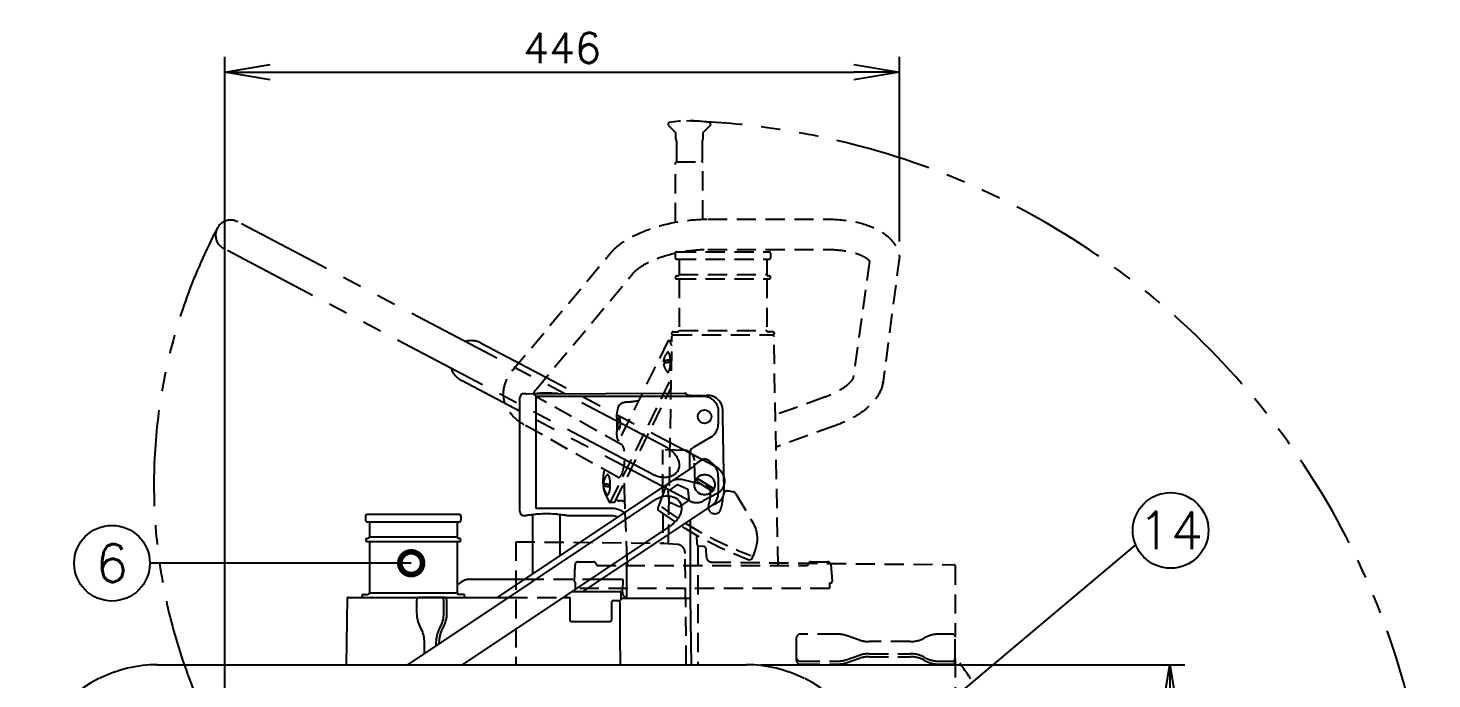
# Model space of a CAD drawing. Extents: x 230 to 4050, y 0 to 2754.
# Drawn here: x 2220 to 3148, y 1310 to 1740 of the extents above; entities that cross this region are included whole.
import ezdxf
from ezdxf.enums import TextEntityAlignment as Align

# ---------------------------------------------------------------- set-up
doc = ezdxf.new("R2010")
doc.units = 0
doc.header["$LTSCALE"] = 2
doc.linetypes.add('HIDDEN', pattern=[9.525, 6.35, -3.175])
doc.linetypes.add('PHANTOM', pattern=[63.5, 31.75, -6.35, 6.35, -6.35, 6.35, -6.35])
doc.layers.get('0').update_dxf_attribs({"linetype": 'CONTINUOUS'})
doc.layers.get('DEFPOINTS').update_dxf_attribs({"linetype": 'CONTINUOUS'})
doc.layers.add('DANMEN', color=7, linetype='CONTINUOUS')
doc.layers.add('SUNPOU', color=7, linetype='CONTINUOUS')
doc.styles.get("Standard").update_dxf_attribs({"font": 'romans.shx', "bigfont": 'extfont.shx'})
doc.dimstyles.get("Standard").update_dxf_attribs({"dimscale": 10, "dimtxt": 2, "dimasz": 3, "dimexe": 1, "dimexo": 1, "dimgap": 0.6, "dimtad": 3, "dimdec": 0, "dimzin": 0, "dimdsep": 46, "dimtxsty": 'STANDARD', "dimblk1": 'OPEN', "dimblk2": 'OPEN', "dimsah": 1, "dimcen": 1.5, "dimadec": 0, "dimazin": 0, "dimtfac": 1, "dimtdec": 0, "dimtmove": 0, "dimatfit": 0, "dimldrblk": 'DOTSMALL', "dimfxl": 1, "dimtvp": 1, "dimtolj": 1, "dimtzin": 0, "dimarcsym": 0})

# ---------------------------------------------------------------- blocks, each defined once
blk = doc.blocks.new('_DotSmall')
at = {"color": 0, "linetype": 'ByBlock', "const_width": 0.5}
blk.add_lwpolyline([(-0.0625, 0, 1), (0.0625, 0, 1)], format="xyb", close=True, dxfattribs=at)
blk = doc.blocks.new('_OPEN')
at = {"color": 0, "linetype": 'ByBlock'}
for p, q in [((-1, 0.167), (0, 0)), ((0, 0), (-1, -0.167)), ((0, 0), (-1, 0))]:
    blk.add_line(p, q, dxfattribs=at)
blk = doc.blocks.new('*D9')
at = {"layer": 'DEFPOINTS', "color": 0}
for p in [(2796.16, 1710.87), (2796.16, 1588.93), (2350.35, 1014.16)]:
    blk.add_point(p, dxfattribs=at)
at = {"layer": 'SUNPOU', "color": 0, "linetype": 'ByBlock', "lineweight": -2}
for p, q in [((2350.35, 1024.16), (2350.35, 1720.87)), ((2796.16, 1598.93), (2796.16, 1720.87)), ((2380.35, 1710.87), (2766.16, 1710.87))]:
    blk.add_line(p, q, dxfattribs=at)
at = {"layer": 'SUNPOU', "color": 0, "lineweight": -2, "xscale": 30, "yscale": 30, "zscale": 30, "rotation": 180}
blk.add_blockref('_OPEN', (2350.35, 1710.87), dxfattribs=at)
at = {"layer": 'SUNPOU', "color": 0, "lineweight": -2, "xscale": 30, "yscale": 30, "zscale": 30}
blk.add_blockref('_OPEN', (2796.16, 1710.87), dxfattribs=at)
at = {"layer": 'SUNPOU', "color": 0, "insert": (2573.29, 1726.87), "char_height": 20, "attachment_point": 5}
blk.add_mtext('\\A1;446', dxfattribs=at)
blk = doc.blocks.new('A$C28ef329a')
at = {"color": 2}
blk.add_line((-3577.43, 1194.91), (-3188.43, 1194.91), dxfattribs=at)
for centre, start, end in [((-3577.43, 1109.91), 90, 116.82185), ((-3188.43, 1109.91), 63.17815, 90), ((-3577.93, 1109.91), 116.82185, 180), ((-3187.93, 1109.91), 0, 63.17815)]:
    blk.add_arc(centre, 85, start, end, dxfattribs=at)
blk = doc.blocks.new('*D31')
at = {"layer": 'DEFPOINTS', "color": 0}
for p in [(2694.93, 1319.16), (2885.37, 399.16), (2974.81, 399.16)]:
    blk.add_point(p, dxfattribs=at)
at = {"layer": 'SUNPOU', "color": 0, "lineweight": -2}
for p, q in [((2704.93, 1319.16), (2984.81, 1319.16)), ((2974.81, 1289.16), (2974.81, 429.16)), ((2895.37, 399.16), (2984.81, 399.16))]:
    blk.add_line(p, q, dxfattribs=at)
at = {"layer": 'SUNPOU', "color": 0, "lineweight": -2, "xscale": 30, "yscale": 30, "zscale": 30}
for p, rotation in [((2974.81, 1319.16), 90), ((2974.81, 399.16), 270)]:
    blk.add_blockref('_OPEN', p, dxfattribs=dict(at, rotation=rotation))
at = {"layer": 'SUNPOU', "color": 0, "insert": (2958.81, 859.16), "char_height": 20, "attachment_point": 5, "rotation": 90}
blk.add_mtext('\\A1;920', dxfattribs=at)

msp = doc.modelspace()

# ---------------------------------------------------------------- linework, layer by layer
at = {"color": 2}
for p, q in [((2545.45, 1495.7), (2545.45, 1495.61)), ((2545.45, 1420.62), (2545.45, 1495.61)), ((2549.61, 1498.29), (2549.77, 1498.26)), ((2549.77, 1498.26), (2654.45, 1498.7)), ((2556.17, 1422.52), (2556.17, 1496.73)), ((2556.17, 1496.73), (2666.54, 1496.73)), ((2655.45, 1497.58), (2655.45, 1497.7)), ((2658.48, 1497.24), (2658.8, 1497.24)), ((2658.8, 1497.24), (2666.6, 1497.19)), ((2666.9, 1497.16), (2667.18, 1497.16)), ((2667.18, 1497.16), (2668.91, 1497.23)), ((2676.5, 1486.65), (2676.5, 1478.19)), ((2679.45, 1483.39), (2679.45, 1487.16)), ((2680.35, 1433.65), (2679.45, 1483.39)), ((2671.51, 1469.53), (2660.23, 1463.02)), ((2530.62, 1363.66), (2659.68, 1449.84)), ((2662.07, 1440.59), (2671.89, 1434.34)), ((2672.83, 1435.81), (2663.01, 1442.07)), ((2676.45, 1443.2), (2676.45, 1432.19)), ((2634.03, 1427.91), (2471.19, 1319.16)), ((2672.45, 1424.71), (2587.03, 1367.66)), ((2672.45, 1424.71), (2675.73, 1426.17)), ((2443.45, 1417.66), (2443.45, 1414.66)), ((2444.45, 1418.66), (2505.45, 1418.66)), ((2444.45, 1413.66), (2505.45, 1413.66)), ((2445.95, 1413.66), (2445.95, 1403.66)), ((2503.95, 1413.66), (2503.95, 1403.66)), ((2506.45, 1417.66), (2506.45, 1414.66)), ((2645.13, 1411.27), (2507.2, 1319.16)), ((2548.48, 1417.65), (2548.45, 1417.62)), ((2548.7, 1417.62), (2548.45, 1417.62)), ((2553.95, 1379.24), (2553.95, 1418.36)), ((2571.95, 1391.26), (2571.95, 1418.36)), ((2605.6, 1417.62), (2577.2, 1417.62)), ((2657.95, 1415.02), (2657.95, 1363.25)), ((2444.45, 1402.66), (2444.95, 1402.66)), ((2445.95, 1403.66), (2503.95, 1403.66)), ((2505.45, 1402.66), (2504.95, 1402.66)), ((2444.45, 1400.66), (2505.45, 1400.66)), ((2445.95, 1400.66), (2445.95, 1366.66)), ((2503.95, 1400.66), (2503.95, 1366.66)), ((2615.95, 1386.97), (2615.95, 1363.25)), ((2506.83, 1373.98), (2506.82, 1373.98)), ((2512.43, 1375.66), (2548.59, 1375.66)), ((2599.01, 1375.66), (2612.69, 1375.66)), ((2431.89, 1363.66), (2487.25, 1363.66)), ((2441.95, 1365.66), (2444.95, 1365.66)), ((2441.95, 1363.66), (2508.95, 1363.66)), ((2445.95, 1366.66), (2503.95, 1366.66)), ((2488.85, 1363.66), (2537.82, 1363.66)), ((2507.95, 1365.66), (2504.95, 1365.66)), ((2573.84, 1363.66), (2578.53, 1363.66)), ((2575.9, 1365.02), (2575.9, 1363.66)), ((2578.53, 1348.66), (2578.53, 1363.66)), ((2579.83, 1367.66), (2611.52, 1367.66)), ((2612.41, 1362.66), (2612.41, 1366.66)), ((2430.89, 1319.16), (2431.39, 1363.17)), ((2605.88, 1360.07), (2605.88, 1348.66)), ((2607.35, 1361.57), (2611.52, 1361.66)), ((2612.41, 1363.17), (2657.91, 1363.17)), ((2657.91, 1363.17), (2658.67, 1319.16)), ((2579.34, 1347.66), (2604.88, 1347.66))]:
    msp.add_line(p, q, dxfattribs=at)
for points in [[(2655.45, 1497.58), (2655.95, 1497.47), (2656.35, 1497.41), (2656.8, 1497.35), (2657.31, 1497.3), (2657.88, 1497.27), (2658.48, 1497.24)], [(2575.9, 1365.04), (2575.9, 1365.02)]]:
    msp.add_lwpolyline(points, dxfattribs=at)
for points in [[(2490.16, 1331.83), (2490.16, 1333.94, -0.116434), (2492.27, 1342.88), (2493.05, 1344.44, 0.116434), (2495.16, 1353.38), (2495.16, 1361.66, 0.414214), (2493.16, 1363.66), (2479.16, 1363.66)], [(2492.16, 1333.16), (2492.16, 1333.94, -0.116434), (2494.27, 1342.88), (2495.05, 1344.44, 0.116434), (2497.16, 1353.38), (2497.16, 1361.66, 0.414214), (2495.16, 1363.66), (2481.16, 1363.66)], [(2477.16, 1361.66), (2477.16, 1353.38, 0.116434), (2479.27, 1344.44), (2480.05, 1342.88, -0.116434), (2482.16, 1333.94), (2482.16, 1326.49)]]:
    msp.add_lwpolyline(points, format="xyb", dxfattribs=at)
for centre, radius in [((2667.45, 1483.16), 4.5), ((2667.45, 1438.2), 6.72)]:
    msp.add_circle(centre, radius, dxfattribs=at)
for centre, radius, start, end in [((2548.45, 1495.7), 3, 114.87626, 180), ((2564.03, 1601.14), 103.86, 261.52745, 262.02237), ((2562.95, 1418.7), 80, 84.63193, 95.84661), ((2654.45, 1497.7), 1, 0, 90), ((2669.29, 1487.25), 9.99, 89.09319, 92.19295), ((2669.28, 1487.16), 10.07, 69.8502, 89.03043), ((2669.29, 1487.22), 10.02, 66.29919, 69.77742), ((2669.44, 1487.14), 10.02, 62.02227, 67.27758), ((2669.45, 1487.16), 10, 2.68385, 62.01577), ((2669.47, 1487.16), 9.99, 0.00147, 2.69159), ((2666.5, 1478.19), 10, 300.00611, 359.99389), ((2662.95, 1458.3), 5.45, 119.99998, 179.99985), ((2673.89, 1437.54), 18.8, 110.02774, 139.1105), ((2664.47, 1443.59), 11.99, 358.13962, 75.60018), ((2667.45, 1438.2), 5.89, 138.9841, 156.07702), ((2667.45, 1438.2), 5.89, 318.9841, 336.07702), ((2667.45, 1432.19), 9, 303.73579, 0), ((2671.75, 1433.79), 8.6, 297.61548, 359.10006), ((2548.45, 1420.62), 3, 180, 270), ((2444.45, 1417.66), 1, 90, 180), ((2444.45, 1414.66), 1, 180, 270), ((2505.45, 1417.66), 1, 360, 90), ((2505.45, 1414.66), 1, 270, 360), ((2605.6, 1407.61), 10.01, 64.31225, 90.0015), ((2444.45, 1401.66), 1, 90, 180), ((2444.45, 1401.66), 1, 180, 270), ((2444.95, 1403.66), 1, 270, 0), ((2504.95, 1403.66), 1, 180, 270), ((2505.45, 1401.66), 1, 0, 90), ((2505.45, 1401.66), 1, 270, 0), ((2867.03, 832.26), 650.54, 123.62067, 123.92614), ((2512.35, 1365.7), 9.95, 112.97844, 123.67776), ((2512.39, 1365.59), 10.06, 100.44291, 112.93785), ((2512.43, 1365.38), 10.28, 90.00291, 100.42015), ((2612.69, 1374.66), 1, 356.2387, 90), ((2234.74, 1399.51), 379.76, 355.14081, 356.2387), ((2431.89, 1363.16), 0.5, 90, 179.35), ((2441.95, 1364.66), 1, 90, 180), ((2441.95, 1364.66), 1, 180, 270), ((2444.95, 1366.66), 1, 270, 0), ((2479.16, 1361.66), 2, 90, 180), ((2504.95, 1366.66), 1, 180, 270), ((2507.95, 1364.66), 1, 0, 90), ((2507.95, 1364.66), 1, 270, 0), ((2611.43, 1366.71), 0.952, 84.33281, 89.99063), ((2607.38, 1360.07), 1.5, 91.21552, 180), ((2611.43, 1362.61), 0.952, 270.00937, 275.66719), ((2616.88, 1366.69), 3.52, 256.74974, 257.61358), ((2616.95, 1367.34), 4.17, 258.68724, 264.34426), ((2616.95, 1367.34), 4.17, 264.3444, 270.00081), ((2604.85, 1348.6), 0.945, 270.00045, 271.17815), ((2604.85, 1348.61), 0.948, 271.17797, 272.12172), ((2604.88, 1348.66), 1, 270, 0)]:
    msp.add_arc(centre, radius, start, end, dxfattribs=at)
at = {"color": 2, "extrusion": (0, 0, -1)}
msp.add_ellipse((2639.58, 1419.59), major_axis=(11.26, 7.52), ratio=0.738558, start_param=4.711719, end_param=7.854344, dxfattribs=at)
at = {"color": 2}
for points, knots in [([(2547.19, 1498.42), (2547.19, 1498.42), (2547.23, 1498.44), (2547.29, 1498.43), (2547.4, 1498.45), (2547.56, 1498.46), (2547.77, 1498.47), (2548.16, 1498.47), (2548.49, 1498.45), (2548.73, 1498.41)], [0, 0, 0, 0, 0.014035, 0.056377, 0.127756, 0.22949, 0.363651, 0.533342, 1, 1, 1, 1]), ([(2666.54, 1496.73), (2667.85, 1496.72), (2670.48, 1496.19), (2673.79, 1493.93), (2675.99, 1490.58), (2676.5, 1487.95), (2676.5, 1486.65)], [0, 0, 0, 0, 0.250183, 0.500292, 0.750241, 1, 1, 1, 1]), ([(2606.01, 1422.52), (2601.85, 1422.51), (2593.55, 1422.52), (2576.94, 1422.52), (2564.48, 1422.52), (2556.17, 1422.52)], [0, 0, 0, 0, 0.25, 0.5, 1, 1, 1, 1]), ([(2614.42, 1419.62), (2613.52, 1420.32), (2610.9, 1421.89), (2607.87, 1422.52), (2606.01, 1422.52)], [0.1946629, 0.1946629, 0.1946629, 0.1946629, 0.5001207, 1, 1, 1, 1]), ([(2577.2, 1417.62), (2577.18, 1417.62), (2577.08, 1417.65), (2576.88, 1417.67), (2576.53, 1417.73), (2575.81, 1417.85), (2574.62, 1418.03), (2572.86, 1418.26), (2570.73, 1418.5), (2567.39, 1418.77), (2562.95, 1418.92), (2558.51, 1418.77), (2555.17, 1418.5), (2553.04, 1418.26), (2551.28, 1418.03), (2550.09, 1417.85), (2549.37, 1417.73), (2549.03, 1417.67), (2548.82, 1417.65), (2548.72, 1417.62), (2548.7, 1417.62)], [0, 0, 0, 0, 0.002483, 0.00989, 0.022135, 0.039055, 0.086063, 0.148782, 0.224604, 0.310589, 0.499995, 0.689402, 0.775388, 0.851212, 0.913934, 0.960943, 0.977864, 0.990109, 0.997517, 1, 1, 1, 1]), ([(2612.41, 1366.66), (2612.41, 1366.9), (2612.23, 1367.39), (2611.76, 1367.63), (2611.52, 1367.66)], [0, 0, 0, 0, 0.503966, 1, 1, 1, 1]), ([(2613.14, 1367.34), (2613.08, 1366.72), (2613.26, 1365.43), (2614.07, 1364.4), (2614.57, 1364.04)], [0, 0, 0, 0, 0.500498, 1, 1, 1, 1]), ([(2611.52, 1361.66), (2611.76, 1361.69), (2612.23, 1361.93), (2612.41, 1362.42), (2612.41, 1362.66)], [0, 0, 0, 0, 0.496034, 1, 1, 1, 1]), ([(2579.34, 1347.66), (2579.23, 1347.66), (2579.01, 1347.72), (2578.65, 1348.03), (2578.53, 1348.41), (2578.53, 1348.66)], [0, 0, 0, 0, 0.224584, 0.46589, 1, 1, 1, 1])]:
    msp.add_open_spline(points, degree=3, knots=knots, dxfattribs=at)
for points in [[(2657.5, 1458.3), (2657.5, 1455.06), (2657.5, 1450.01), (2657.5, 1448.39)], [(2614.57, 1364.04), (2614.65, 1363.98), (2614.72, 1363.91), (2614.78, 1363.84)], [(2614.8, 1363.82), (2615.19, 1363.57), (2615.62, 1363.37), (2616.08, 1363.26)], [(2611.31, 1361.66), (2611.41, 1347.66), (2611.51, 1333.44), (2611.61, 1319.16)]]:
    msp.add_open_spline(points, degree=3, dxfattribs=at)
at = {"layer": 'DANMEN', "color": 4, "linetype": 'HIDDEN'}
for p, q in [((2643.32, 1676.58), (2643.32, 1676.01)), ((2643.38, 1675.87), (2648.2, 1671.04)), ((2648.32, 1670.76), (2648.32, 1666.93)), ((2666.32, 1670.76), (2666.32, 1666.93)), ((2671.26, 1675.87), (2666.43, 1671.04)), ((2671.32, 1676.58), (2671.32, 1676.01)), ((2648.32, 1666.93), (2648.82, 1664.93)), ((2648.82, 1664.93), (2648.82, 1652.17)), ((2666.32, 1666.93), (2665.82, 1664.93)), ((2665.82, 1664.93), (2665.82, 1652.17)), ((2648.82, 1651.67), (2648.32, 1651.16)), ((2648.32, 1611.7), (2648.32, 1651.16)), ((2649.32, 1651.67), (2648.82, 1652.17)), ((2648.82, 1651.67), (2665.82, 1651.67)), ((2665.32, 1651.67), (2665.82, 1652.17)), ((2665.82, 1651.67), (2666.32, 1651.16)), ((2666.32, 1613.61), (2666.32, 1651.16)), ((2669.61, 1613.66), (2748.23, 1613.66)), ((2540.84, 1514.04), (2604.78, 1590.67)), ((2648.09, 1591.17), (2648.09, 1588.17)), ((2649.09, 1592.17), (2710.09, 1592.17)), ((2649.09, 1587.17), (2710.09, 1587.17)), ((2650.59, 1587.17), (2650.59, 1577.17)), ((2669.61, 1593.66), (2748.23, 1593.66)), ((2708.59, 1587.17), (2708.59, 1577.17)), ((2711.09, 1591.17), (2711.09, 1588.17)), ((2796.16, 1588.93), (2785.39, 1506.2)), ((2556.15, 1501.17), (2620.09, 1577.8)), ((2650.59, 1577.17), (2708.59, 1577.17)), ((2776.41, 1585.74), (2765.58, 1509.01)), ((2649.09, 1576.17), (2649.59, 1576.17)), ((2649.09, 1574.17), (2710.09, 1574.17)), ((2650.59, 1574.17), (2650.59, 1540.17)), ((2708.59, 1574.17), (2708.59, 1540.17)), ((2710.09, 1576.17), (2709.59, 1576.17)), ((2650.59, 1540.17), (2708.59, 1540.17)), ((2643.14, 1533.09), (2610.16, 1465.99)), ((2643.52, 1533.16), (2643.14, 1533.09)), ((2643.49, 1399.24), (2645.88, 1536.18)), ((2645.82, 1533.17), (2643.52, 1533.17)), ((2646.59, 1539.17), (2649.59, 1539.17)), ((2646.59, 1537.17), (2712.59, 1537.17)), ((2712.59, 1539.17), (2709.59, 1539.17)), ((2715.96, 1384.67), (2713.31, 1536.18)), ((2605.12, 1426.34), (2645.39, 1508.27)), ((2612.75, 1464.53), (2558.1, 1495.25)), ((2608.02, 1426.34), (2645.28, 1502.16)), ((2623.25, 1493.47), (2623.24, 1493.47)), ((2746.66, 1495.93), (2714.22, 1484.19)), ((2614.23, 1492.42), (2613.29, 1492.21)), ((2613.45, 1492.23), (2613.29, 1492.21)), ((2613.29, 1492.21), (2613.29, 1492.21)), ((2615.29, 1492.65), (2614.23, 1492.42)), ((2615.6, 1492.69), (2615.29, 1492.65)), ((2615.44, 1492.67), (2615.29, 1492.65)), ((2615.44, 1492.67), (2615.29, 1492.64)), ((2615.6, 1492.69), (2615.44, 1492.67)), ((2615.61, 1492.67), (2615.44, 1492.67)), ((2617.89, 1492.74), (2615.6, 1492.69)), ((2617.72, 1492.72), (2615.61, 1492.67)), ((2617.72, 1492.72), (2617.89, 1492.74)), ((2618, 1492.75), (2617.89, 1492.74)), ((2617.89, 1492.74), (2617.89, 1492.74)), ((2610.07, 1443.1), (2548.3, 1477.81)), ((2609.39, 1482.15), (2609.39, 1473.69)), ((2610.88, 1482.47), (2610.7, 1482.41)), ((2610.7, 1474.91), (2610.88, 1474.85)), ((2753.47, 1477.13), (2714.59, 1463.05)), ((2610.29, 1467.63), (2610.62, 1466.91)), ((2654.14, 1460.86), (2639.93, 1461.31)), ((2639.93, 1432.47), (2639.93, 1461.31)), ((2661.27, 1439.61), (2660.8, 1454.23)), ((2653.02, 1441.64), (2668.2, 1437.9)), ((2601.48, 1432.68), (2603.99, 1427.43)), ((2641.06, 1434.88), (2637.26, 1424.67)), ((2641.06, 1434.88), (2639.41, 1430.47)), ((2641.06, 1434.89), (2641.06, 1434.88)), ((2641.06, 1434.88), (2641.06, 1434.88)), ((2641.29, 1435.5), (2641.07, 1434.92)), ((2643.42, 1433.59), (2643.39, 1433.93)), ((2671.22, 1434.53), (2671.22, 1434.52)), ((2679.66, 1430.75), (2679.65, 1430.61)), ((2679.66, 1430.84), (2679.66, 1430.75)), ((2680.06, 1432.26), (2679.85, 1431.68)), ((2683.59, 1434.11), (2683.58, 1434.1)), ((2683.59, 1434.11), (2686.31, 1433.44)), ((2688.18, 1432.05), (2699.62, 1412.7)), ((2605.1, 1426.34), (2605.12, 1426.34)), ((2608, 1426.33), (2605.1, 1426.33)), ((2609.07, 1428.49), (2609.63, 1427.99)), ((2613.08, 1427.41), (2611.01, 1427.45)), ((2614.61, 1427.36), (2613.54, 1427.38)), ((2614.83, 1419.89), (2616.21, 1387.15)), ((2637.26, 1424.67), (2636.57, 1422.85)), ((2636.72, 1421.23), (2636.78, 1421.41)), ((2677.87, 1421.22), (2677.86, 1421.19)), ((2679.41, 1427.49), (2679.41, 1427.46)), ((2639.93, 1419.14), (2639.93, 1399.47)), ((2662.59, 1398.89), (2662.4, 1404.73)), ((2542.63, 1400.5), (2542.63, 1319.16)), ((2542.63, 1400.5), (2639.87, 1399.47)), ((2639.87, 1399.47), (2649.69, 1398.84)), ((2666.54, 1397.42), (2662.93, 1397.52)), ((2662.93, 1397.37), (2662.93, 1319.16)), ((2668.63, 1390.44), (2668.49, 1395.48)), ((2700.91, 1395.02), (2699.51, 1391.25)), ((2700.93, 1395.07), (2700.91, 1395.02)), ((2701.14, 1395.64), (2700.93, 1395.07)), ((2701.14, 1395.64), (2700.93, 1395.07)), ((2701.16, 1395.67), (2701.14, 1395.64)), ((2581.8, 1385.25), (2581.34, 1374.16)), ((2583.79, 1387.17), (2593.99, 1387.16)), ((2595.9, 1385.72), (2596.21, 1384.67)), ((2596.21, 1384.67), (2735.44, 1384.67)), ((2672.09, 1387.04), (2832.44, 1385.24)), ((2698.82, 1389.44), (2699.54, 1391.34)), ((2699.51, 1391.25), (2699.51, 1391.25)), ((2735.77, 1385.75), (2735.44, 1384.67)), ((2737.68, 1387.16), (2748.76, 1387.17)), ((2750.75, 1385.35), (2751.69, 1374.44)), ((2832.93, 1384.74), (2832.93, 1337.47)), ((2548.59, 1375.66), (2599.01, 1375.66)), ((2582.17, 1369.67), (2582.23, 1373.17)), ((2751.36, 1373.17), (2749.93, 1373.11)), ((2749.93, 1373.11), (2750, 1369.67)), ((2537.82, 1363.66), (2573.84, 1363.66)), ((2750, 1369.67), (2582.17, 1369.67)), ((2727.93, 1336.47), (2727.93, 1324.47)), ((2754.69, 1339.47), (2730.93, 1339.47)), ((2769.85, 1335.49), (2761.01, 1338.44)), ((2813.71, 1337.36), (2812.16, 1336.58)), ((2830.93, 1339.47), (2822.65, 1339.47)), ((2832.93, 1323.47), (2832.93, 1337.47)), ((2727.93, 1334.47), (2727.93, 1322.47)), ((2803.21, 1334.47), (2776.18, 1334.47)), ((2832.93, 1321.47), (2832.93, 1335.47)), ((2730.93, 1321.47), (2754.69, 1321.47)), ((2730.93, 1319.47), (2754.69, 1319.47)), ((2761.01, 1322.49), (2769.85, 1325.44)), ((2761.01, 1320.49), (2769.85, 1323.44)), ((2776.18, 1326.47), (2803.21, 1326.47)), ((2776.18, 1324.47), (2803.21, 1324.47)), ((2812.16, 1324.36), (2813.71, 1323.58)), ((2812.16, 1322.36), (2813.71, 1321.58)), ((2822.65, 1321.47), (2830.93, 1321.47)), ((2822.65, 1319.47), (2830.93, 1319.47)), ((2832.93, 1323.47), (2832.93, 1238.1)), ((2843.25, 1309.79), (2843.25, 1309.81))]:
    msp.add_line(p, q, dxfattribs=at)
at = {"layer": 'DANMEN', "color": 4, "linetype": 'PHANTOM'}
for p, q in [((2642.45, 1462.67), (2358.99, 1611.93)), ((2633.14, 1444.97), (2349.67, 1594.24)), ((2519.82, 1531.77), (2673.97, 1450.59)), ((2657.97, 1427.37), (2506.77, 1506.99)), ((2676.14, 1432.68), (2666.46, 1427.42))]:
    msp.add_line(p, q, dxfattribs=at)
at = {"layer": 'DANMEN', "color": 4, "linetype": 'HIDDEN'}
for points in [[(2623.24, 1493.47), (2622.48, 1493.37), (2621.42, 1493.21), (2620.45, 1493.07), (2619.6, 1492.94), (2618.9, 1492.85), (2618.36, 1492.78), (2618, 1492.75)], [(2613.29, 1492.21), (2612.99, 1492.12), (2612.04, 1491.64), (2611.26, 1490.92), (2610.66, 1490.02), (2610.19, 1488.93), (2609.81, 1487.55), (2609.51, 1485.85), (2609.33, 1483.92), (2609.28, 1482.15)], [(2614.35, 1439.22), (2614.39, 1435.02), (2614.83, 1419.89)], [(2595.91, 1385.72), (2595.81, 1385.99), (2595.62, 1386.32), (2595.37, 1386.61), (2595.07, 1386.85), (2594.73, 1387.02), (2594.36, 1387.13), (2593.99, 1387.16)], [(2616.21, 1387.15), (2616.34, 1384.67)], [(2737.68, 1387.16), (2737.3, 1387.13), (2736.94, 1387.02), (2736.6, 1386.85), (2736.3, 1386.61), (2736.05, 1386.32), (2735.86, 1385.99), (2735.77, 1385.75)]]:
    msp.add_lwpolyline(points, dxfattribs=at)
at = {"layer": 'DANMEN', "color": 4, "linetype": 'PHANTOM'}
msp.add_circle((2667.45, 1438.2), 6.72, dxfattribs=at)
at = {"layer": 'DANMEN', "color": 4, "linetype": 'HIDDEN'}
for centre, radius, start, end in [((2644.32, 1676.58), 1, 99.4715, 180), ((2643.52, 1676.01), 0.2, 180, 225), ((2657.32, 1598.66), 80, 80.5285, 99.4715), ((2647.92, 1670.76), 0.4, 0, 45), ((2666.72, 1670.76), 0.4, 135, 180), ((2670.32, 1676.58), 1, 0, 80.5285), ((2671.12, 1676.01), 0.2, 315, 0), ((2649.09, 1591.17), 1, 90, 180), ((2649.09, 1588.17), 1, 180, 270), ((2710.09, 1591.17), 1, 360, 90), ((2710.09, 1588.17), 1, 270, 360), ((2649.59, 1577.17), 1, 270, 0), ((2709.59, 1577.17), 1, 180, 270), ((2649.09, 1575.17), 1, 90, 180), ((2649.09, 1575.17), 1, 180, 270), ((2710.09, 1575.17), 1, 0, 90), ((2710.09, 1575.17), 1, 270, 0), ((2649.59, 1540.17), 1, 270, 0), ((2709.59, 1540.17), 1, 180, 270), ((2646.59, 1538.17), 1, 90, 180), ((2646.59, 1538.17), 1, 180, 270), ((2646.88, 1536.17), 1, 90, 179), ((2712.31, 1536.17), 1, 1, 90), ((2712.59, 1538.17), 1, 0, 90), ((2712.59, 1538.17), 1, 270, 0), ((2649.96, 1519.17), 9.67, 138.67185, 176.69353), ((2649.96, 1519.17), 9.67, 187.16199, 221.32814), ((2663.62, 1519.16), 22.59, 179.70115, 181.83116), ((2622.81, 1519.22), 21.27, 1.90418, 4.2226), ((2621.51, 1519.17), 22.57, 359.70043, 1.92451), ((2777.64, 1507.29), 7.82, 345.94012, 351.92743), ((2633.65, 1419.37), 74.83, 97.63859, 97.99482), ((2633.64, 1419.51), 74.69, 97.65047, 97.99481), ((2630.46, 1420.06), 74.14, 101.80717, 103.26802), ((2619.81, 1478.66), 10, 176.68981, 178.14645), ((2619.81, 1478.66), 10, 178.14635, 179.81139), ((2619.81, 1478.66), 10, 178.14633, 179.62204), ((2619.8, 1478.66), 10, 179.62212, 179.81165), ((2619.8, 1478.66), 10, 179.81165, 179.99988), ((2619.8, 1478.66), 10, 179.81152, 180), ((2619.81, 1478.66), 10, 179.99993, 181.46727), ((2619.81, 1478.66), 10, 180.00012, 181.46742), ((2619.81, 1478.66), 10, 181.46726, 182.91503), ((2619.81, 1478.66), 10, 181.46734, 182.91485), ((2619.81, 1478.66), 10, 168.10757, 176.68956), ((2619.8, 1478.66), 10, 182.91503, 186.0713), ((2619.81, 1478.66), 10, 182.91519, 184.66508), ((2619.81, 1478.66), 10, 186.07151, 189.35075), ((2619.81, 1478.66), 10, 187.97095, 191.73391), ((2619.8, 1478.66), 10, 191.73399, 192.90062), ((2619.8, 1478.66), 10, 191.73398, 192.90066), ((2619.8, 1478.66), 10, 166.93436, 168.10752), ((2619.8, 1478.66), 10, 166.93429, 168.1075), ((2619.81, 1478.66), 10, 163.13725, 166.93389), ((2619.81, 1478.66), 10, 192.90114, 196.86266), ((2636.38, 1473.69), 27, 179.99963, 180.91375), ((2653.9, 1453.96), 6.9, 2.23764, 88), ((2610.17, 1438.2), 9.67, 138.67185, 173.19701), ((2623.9, 1438.2), 22.66, 178.42051, 180.63822), ((2623.55, 1438.21), 22.31, 178.09767, 178.41813), ((2581.63, 1438.2), 22.66, 358.42051, 0.63822), ((2610.17, 1438.2), 9.67, 183.63889, 221.32815), ((2582.46, 1438.18), 21.83, 356.1558, 358.424), ((2650.3, 1431.44), 9.87, 159.31034, 159.50488), ((2650.3, 1431.44), 9.86, 159.33056, 159.58142), ((2650.6, 1431.99), 9.95, 147.34528, 159.36944), ((2650.59, 1432), 9.93, 147.35405, 159.36925), ((2650.74, 1431.93), 20.64, 339.60646, 353.20053), ((2650.76, 1431.93), 20.63, 339.60657, 353.20983), ((2650.78, 1431.92), 20.6, 5.70249, 7.27533), ((2650.82, 1431.91), 20.57, 353.22367, 353.43501), ((2650.83, 1431.91), 20.56, 353.23296, 353.4359), ((2650.72, 1431.92), 20.66, 353.45538, 5.68804), ((2650.57, 1431.24), 29.08, 352.58848, 354.94781), ((2650.55, 1431.24), 29.11, 355.00071, 358.74974), ((2682.63, 1430.63), 2.98, 174.25684, 175.91101), ((2682.64, 1430.63), 2.98, 167.16107, 174.25702), ((2682.62, 1430.63), 2.96, 165.7304, 167.15478), ((2682.63, 1430.63), 2.97, 159.2243, 165.72443), ((2682.87, 1431.2), 3, 146.49786, 159.35836), ((2682.85, 1431.21), 2.98, 148.94163, 159.37485), ((2682.85, 1431.21), 2.98, 146.01557, 148.93023), ((2682.85, 1431.22), 2.97, 145.49898, 146.48541), ((2682.85, 1431.21), 2.98, 142.89694, 146.01578), ((2682.85, 1431.21), 2.98, 135.61204, 142.88987), ((2682.86, 1431.2), 2.99, 129.31469, 135.60903), ((2682.85, 1431.2), 2.98, 122.51483, 129.30532), ((2682.86, 1431.2), 2.99, 115.76109, 122.51374), ((2682.86, 1431.2), 2.99, 109.7494, 115.75072), ((2682.86, 1431.18), 3.01, 102.27671, 109.74905), ((2682.86, 1431.19), 3, 97.69487, 102.26826), ((2685.59, 1430.52), 3.01, 30.59496, 76.14757), ((2613.69, 1432.85), 5.47, 263.60436, 268.44217), ((2637.97, 1422.32), 1.5, 159.4023, 233.66311), ((2785.91, 1623.37), 251.11, 233.65292, 249.23642), ((2785.91, 1623.37), 248.11, 233.65292, 249.23642), ((2674.05, 1423.27), 4.22, 167.9745, 183.00524), ((2674.03, 1423.27), 4.2, 159.59582, 167.94157), ((2674.5, 1423.21), 4.16, 270.6644, 310.31295), ((2673.89, 1422.66), 4.21, 321.49701, 323.82426), ((2673.9, 1422.65), 4.2, 323.8253, 328.37177), ((2673.88, 1422.66), 4.23, 328.37815, 336.04169), ((2673.9, 1422.65), 4.2, 336.04396, 338.60796), ((2650.74, 1431.2), 28.91, 339.58186, 339.74926), ((2650.71, 1431.21), 28.94, 339.81647, 340.7022), ((2650.66, 1431.23), 28.99, 340.70242, 342.5107), ((2650.59, 1431.24), 29.07, 342.52065, 352.51882), ((2682.49, 1402.56), 19.9, 354.6044, 30.60398), ((2682.49, 1402.56), 19.9, 354.61644, 30.60589), ((2682.56, 1402.56), 19.83, 348.09206, 354.5925), ((-3000.28, 1288.06), 5655.73, 0.31503, 1.0591), ((2667.1, 1399.12), 4.52, 182.77869, 202.72933), ((2666.49, 1395.42), 2, 1.65788, 88.5), ((2682.55, 1402.56), 19.84, 339.6769, 348.0833), ((2672.13, 1390.54), 3.5, 181.65788, 269.35), ((2748.76, 1385.17), 2, 5.16061, 89.99655), ((2832.43, 1384.74), 0.5, 0, 89.35), ((2749.96, 1374.21), 1.75, 323.60423, 7.56488), ((2730.93, 1336.47), 3, 90, 180), ((2754.69, 1319.47), 20, 71.56505, 90), ((2803.21, 1354.47), 20, 270, 296.56505), ((2822.65, 1319.47), 20, 90, 116.56505), ((2831.05, 1337.53), 1.94, 13.98954, 93.41822), ((2776.18, 1354.47), 20, 251.56505, 270), ((2730.93, 1324.47), 3, 180, 270), ((2730.93, 1322.47), 3, 180, 270), ((2754.69, 1341.47), 20, 270, 288.43495), ((2754.69, 1339.47), 20, 270, 288.43495), ((2776.18, 1306.47), 20, 90, 108.43495), ((2776.18, 1304.47), 20, 90, 108.43495), ((2803.21, 1306.47), 20, 63.43495, 90), ((2803.21, 1304.47), 20, 63.43495, 90), ((2822.65, 1341.47), 20, 243.43495, 270), ((2822.65, 1339.47), 20, 243.43495, 270), ((2830.93, 1323.47), 2, 270, 360), ((2830.93, 1321.47), 2, 270, 360), ((2301.53, 949.59), 650.54, 33.62067, 35.2286)]:
    msp.add_arc(centre, radius, start, end, dxfattribs=at)
at = {"layer": 'DANMEN', "color": 4, "linetype": 'PHANTOM'}
for centre, radius, start, end in [((2639.41, 1170.27), 508.62, 358.21191, 88.18769), ((2667.45, 1438.2), 363.88, 152.22975, 213.73579), ((2354.33, 1603.09), 10, 62.22975, 242.22975), ((2513.29, 1519.38), 14, 62.22975, 106.64506), ((2513.29, 1519.38), 14, 197.81444, 242.22975), ((2667.45, 1438.2), 14, 28.49395, 62.22975), ((2671.84, 1440.59), 9, 298.49395, 28.49395), ((2662.17, 1435.33), 9, 242.22975, 298.49395)]:
    msp.add_arc(centre, radius, start, end, dxfattribs=at)
at = {"layer": 'DANMEN', "color": 4, "linetype": 'HIDDEN'}
msp.add_ellipse((2611.4, 1453.82), major_axis=(0.9, 10.86), ratio=0.294921, start_param=3.006326, end_param=6.146948, dxfattribs=at)
at = {"layer": 'DANMEN', "color": 4, "linetype": 'PHANTOM', "extrusion": (0, 0, -1)}
msp.add_ellipse((2637.8, 1453.82), major_axis=(11.98, -6.31), ratio=0.738558, start_param=4.711719, end_param=7.854344, dxfattribs=at)
at = {"layer": 'DANMEN', "color": 4, "linetype": 'HIDDEN'}
for points, knots in [([(2604.78, 1590.67), (2608, 1594.5), (2616.68, 1601.22), (2632.39, 1608.14), (2650.44, 1612.57), (2663.19, 1613.66), (2669.61, 1613.66)], [0, 0, 0, 0, 0.21279, 0.457761, 0.726898, 1, 1, 1, 1]), ([(2748.23, 1613.66), (2753.94, 1613.66), (2764.71, 1612.85), (2777.42, 1609.28), (2785.79, 1604.62), (2790.87, 1600.25), (2794.55, 1594.96), (2795.84, 1590.91), (2796.16, 1588.93)], [0, 0, 0, 0, 0.2918775, 0.5498405, 0.6668746, 0.7789716, 0.8893705, 0.9921114, 0.9921114, 0.9921114, 0.9921114]), ([(2620.09, 1577.8), (2620.93, 1578.79), (2623.18, 1580.86), (2629.36, 1584.99), (2639.79, 1589.38), (2654.11, 1592.79), (2664.42, 1593.66), (2669.61, 1593.66)], [0, 0, 0, 0, 0.073396, 0.171175, 0.419014, 0.706871, 1, 1, 1, 1]), ([(2748.23, 1593.66), (2752.47, 1593.66), (2758.57, 1593.25), (2766.02, 1591.64), (2770.36, 1590.18), (2773.52, 1588.58), (2775.32, 1587.25), (2776.07, 1586.38), (2776.32, 1586.02), (2776.41, 1585.82), (2776.41, 1585.74)], [0, 0, 0, 0, 0.422716, 0.604518, 0.758432, 0.877749, 0.956046, 0.979018, 0.991744, 1, 1, 1, 1]), ([(2645.77, 1530.15), (2645.66, 1530.5), (2645.42, 1531.14), (2644.99, 1532), (2644.47, 1532.76), (2643.89, 1533.16), (2643.52, 1533.16)], [0.532118, 0.532118, 0.532118, 0.532118, 0.6631753, 0.7776612, 0.8700521, 1, 1, 1, 1]), ([(2642.91, 1525.73), (2642.89, 1525.72), (2642.81, 1525.67), (2642.75, 1525.6), (2642.7, 1525.55)], [0, 0, 0, 0, 0.230463, 1, 1, 1, 1]), ([(2644.9, 1520.02), (2644.88, 1520.46), (2644.83, 1521.3), (2644.69, 1522.49), (2644.5, 1523.56), (2644.28, 1524.34), (2644.08, 1524.87), (2643.93, 1525.18), (2643.77, 1525.44), (2643.57, 1525.67), (2643.33, 1525.83), (2643.07, 1525.82), (2642.96, 1525.76), (2642.91, 1525.73)], [0, 0, 0, 0, 0.197275, 0.382333, 0.548483, 0.690059, 0.750324, 0.803131, 0.84844, 0.886574, 0.945295, 0.971531, 1, 1, 1, 1]), ([(2534.77, 1495.62), (2534.32, 1498.88), (2535.13, 1505.74), (2538.7, 1511.49), (2540.84, 1514.04)], [0, 0, 0, 0, 0.496871, 1, 1, 1, 1]), ([(2640.31, 1519.72), (2640.31, 1519.77), (2640.37, 1519.85), (2640.46, 1519.94), (2640.63, 1520.04), (2640.91, 1520.16), (2641.34, 1520.29), (2641.87, 1520.42), (2642.5, 1520.55), (2643.23, 1520.68), (2643.75, 1520.75), (2644.02, 1520.78)], [0, 0, 0, 0, 0.038949, 0.065848, 0.098935, 0.184991, 0.298148, 0.437801, 0.602611, 0.790748, 1, 1, 1, 1]), ([(2641.03, 1519.28), (2640.93, 1519.31), (2640.74, 1519.37), (2640.53, 1519.46), (2640.41, 1519.54), (2640.35, 1519.6), (2640.32, 1519.66), (2640.31, 1519.7), (2640.31, 1519.72)], [0, 0, 0, 0, 0.375802, 0.659143, 0.768146, 0.85792, 0.932743, 1, 1, 1, 1]), ([(2644.08, 1519.05), (2643.8, 1519.01), (2643.27, 1518.94), (2642.53, 1518.81), (2641.88, 1518.68), (2641.35, 1518.54), (2640.97, 1518.42), (2640.73, 1518.32), (2640.6, 1518.25), (2640.49, 1518.18), (2640.42, 1518.11), (2640.37, 1518.04), (2640.37, 1517.98), (2640.37, 1517.96)], [0, 0, 0, 0, 0.212683, 0.403273, 0.569418, 0.70919, 0.821214, 0.866632, 0.905034, 0.936654, 0.962042, 0.982383, 1, 1, 1, 1]), ([(2642.7, 1512.78), (2642.72, 1512.76), (2642.78, 1512.69), (2642.85, 1512.63), (2642.91, 1512.6)], [0, 0, 0, 0, 0.271657, 1, 1, 1, 1]), ([(2642.91, 1512.6), (2642.97, 1512.56), (2643.1, 1512.5), (2643.32, 1512.51), (2643.53, 1512.63), (2643.73, 1512.83), (2643.91, 1513.11), (2644.16, 1513.62), (2644.43, 1514.46), (2644.67, 1515.64), (2644.83, 1517.01), (2644.92, 1518.49), (2644.91, 1519.51), (2644.9, 1520.02)], [0, 0, 0, 0, 0.025824, 0.049959, 0.076721, 0.109289, 0.149257, 0.19719, 0.316477, 0.463669, 0.632243, 0.814039, 1, 1, 1, 1]), ([(2765.58, 1509.01), (2765.56, 1508.82), (2765.35, 1508.22), (2764.21, 1506.26), (2760.86, 1503.05), (2754.73, 1499.2), (2749.57, 1496.99), (2746.66, 1495.93)], [0, 0, 0, 0, 0.024579, 0.079796, 0.288193, 0.605413, 1, 1, 1, 1]), ([(2785.39, 1506.2), (2784.91, 1502.87), (2782.24, 1496.28), (2774.82, 1488.33), (2765.01, 1481.87), (2757.5, 1478.59), (2753.47, 1477.13)], [0, 0, 0, 0, 0.223315, 0.45694, 0.714419, 1, 1, 1, 1]), ([(2548.3, 1477.81), (2544.91, 1479.71), (2540.18, 1483.39), (2536.1, 1490), (2535.03, 1493.73), (2534.77, 1495.62)], [0, 0, 0, 0, 0.504118, 0.751754, 1, 1, 1, 1]), ([(2554.57, 1498.34), (2554.56, 1498.36), (2554.63, 1498.56), (2554.72, 1499.04), (2555.25, 1500.01), (2555.78, 1500.73), (2556.15, 1501.17)], [0, 0, 0, 0, 0.028444, 0.168133, 0.478537, 1, 1, 1, 1]), ([(2558.1, 1495.25), (2557.39, 1495.64), (2556.28, 1496.35), (2555.2, 1497.35), (2554.77, 1497.93), (2554.63, 1498.16), (2554.6, 1498.29), (2554.57, 1498.34)], [0, 0, 0, 0, 0.510022, 0.828843, 0.919146, 0.969134, 1, 1, 1, 1]), ([(2623.25, 1493.47), (2622.27, 1493.34), (2620.56, 1493.09), (2618.85, 1492.82), (2618.11, 1492.75)], [0, 0, 0, 0, 0.570054, 1, 1, 1, 1]), ([(2618.11, 1492.75), (2618.08, 1492.75), (2618, 1492.74), (2617.92, 1492.73), (2617.86, 1492.73)], [0, 0, 0, 0, 0.274121, 1, 1, 1, 1]), ([(2610.31, 1481.79), (2610.3, 1481.77), (2610.28, 1481.69), (2610.25, 1481.62), (2610.24, 1481.56)], [0, 0, 0, 0, 0.240104, 1, 1, 1, 1]), ([(2610.31, 1481.79), (2610.3, 1481.77), (2610.28, 1481.69), (2610.25, 1481.62), (2610.24, 1481.56)], [0, 0, 0, 0, 0.240069, 1, 1, 1, 1]), ([(2610.24, 1475.76), (2610.24, 1475.74), (2610.26, 1475.66), (2610.29, 1475.59), (2610.31, 1475.54)], [0, 0, 0, 0, 0.259721, 1, 1, 1, 1]), ([(2610.24, 1475.76), (2610.24, 1475.74), (2610.26, 1475.66), (2610.29, 1475.59), (2610.31, 1475.54)], [0, 0, 0, 0, 0.259749, 1, 1, 1, 1]), ([(2610.4, 1481.99), (2610.39, 1481.98), (2610.36, 1481.91), (2610.33, 1481.84), (2610.31, 1481.79)], [0, 0, 0, 0, 0.23775, 1, 1, 1, 1]), ([(2610.4, 1481.99), (2610.39, 1481.98), (2610.36, 1481.91), (2610.33, 1481.84), (2610.31, 1481.79)], [0, 0, 0, 0, 0.237795, 1, 1, 1, 1]), ([(2610.31, 1475.54), (2610.32, 1475.52), (2610.34, 1475.45), (2610.37, 1475.38), (2610.4, 1475.33)], [0, 0, 0, 0, 0.262229, 1, 1, 1, 1]), ([(2610.31, 1475.54), (2610.32, 1475.52), (2610.34, 1475.45), (2610.37, 1475.38), (2610.4, 1475.33)], [0, 0, 0, 0, 0.262183, 1, 1, 1, 1]), ([(2610.48, 1482.15), (2610.47, 1482.14), (2610.44, 1482.09), (2610.42, 1482.04), (2610.4, 1481.99)], [0, 0, 0, 0, 0.237187, 1, 1, 1, 1]), ([(2610.48, 1482.15), (2610.47, 1482.14), (2610.44, 1482.09), (2610.42, 1482.04), (2610.4, 1481.99)], [0, 0, 0, 0, 0.237164, 1, 1, 1, 1]), ([(2610.4, 1475.33), (2610.4, 1475.31), (2610.43, 1475.26), (2610.46, 1475.21), (2610.48, 1475.17)], [0, 0, 0, 0, 0.262914, 1, 1, 1, 1]), ([(2610.4, 1475.33), (2610.4, 1475.31), (2610.43, 1475.26), (2610.46, 1475.21), (2610.48, 1475.17)], [0, 0, 0, 0, 0.262934, 1, 1, 1, 1]), ([(2610.56, 1482.28), (2610.56, 1482.27), (2610.53, 1482.23), (2610.5, 1482.19), (2610.48, 1482.15)], [0, 0, 0, 0, 0.235612, 1, 1, 1, 1]), ([(2610.56, 1482.28), (2610.56, 1482.27), (2610.53, 1482.23), (2610.5, 1482.19), (2610.48, 1482.15)], [0, 0, 0, 0, 0.235631, 1, 1, 1, 1]), ([(2610.48, 1475.17), (2610.48, 1475.16), (2610.51, 1475.11), (2610.54, 1475.07), (2610.56, 1475.04)], [0, 0, 0, 0, 0.264466, 1, 1, 1, 1]), ([(2610.48, 1475.17), (2610.48, 1475.16), (2610.51, 1475.11), (2610.54, 1475.07), (2610.56, 1475.04)], [0, 0, 0, 0, 0.264445, 1, 1, 1, 1]), ([(2610.7, 1482.41), (2610.69, 1482.4), (2610.64, 1482.37), (2610.59, 1482.32), (2610.56, 1482.28)], [0, 0, 0, 0, 0.227177, 1, 1, 1, 1]), ([(2610.7, 1482.41), (2610.69, 1482.4), (2610.64, 1482.37), (2610.59, 1482.32), (2610.56, 1482.28)], [0, 0, 0, 0, 0.227144, 1, 1, 1, 1]), ([(2610.56, 1475.04), (2610.57, 1475.03), (2610.61, 1474.98), (2610.66, 1474.93), (2610.7, 1474.91)], [0, 0, 0, 0, 0.274824, 1, 1, 1, 1]), ([(2610.56, 1475.04), (2610.57, 1475.03), (2610.61, 1474.98), (2610.66, 1474.93), (2610.7, 1474.91)], [0, 0, 0, 0, 0.274909, 1, 1, 1, 1]), ([(2610.88, 1474.85), (2611.04, 1474.85), (2611.22, 1475.05), (2611.35, 1475.3), (2611.47, 1475.58), (2611.59, 1475.99), (2611.71, 1476.56), (2611.83, 1477.46), (2611.89, 1478.66), (2611.83, 1479.86), (2611.71, 1480.76), (2611.59, 1481.33), (2611.47, 1481.74), (2611.35, 1482.02), (2611.22, 1482.27), (2611.04, 1482.47), (2610.88, 1482.47)], [0, 0, 0, 0, 0.058329, 0.080664, 0.106326, 0.167219, 0.23956, 0.321061, 0.499998, 0.678936, 0.760439, 0.83278, 0.893674, 0.919335, 0.94167, 1, 1, 1, 1]), ([(2610.29, 1467.63), (2610.14, 1467.96), (2609.89, 1468.75), (2609.52, 1470.62), (2609.41, 1472.17), (2609.39, 1473.26)], [0, 0, 0, 0, 0.191263, 0.430191, 1, 1, 1, 1]), ([(2600.97, 1447.28), (2600.93, 1447.1), (2600.76, 1446.3), (2600.63, 1445.5), (2600.55, 1444.88)], [0, 0, 0, 0, 0.237548, 1, 1, 1, 1]), ([(2600.55, 1444.88), (2600.39, 1443.77), (2600.22, 1441.48), (2600.29, 1438.15), (2600.67, 1435.17), (2601.14, 1433.39), (2601.48, 1432.68)], [0, 0, 0, 0, 0.272443, 0.555659, 0.809599, 1, 1, 1, 1]), ([(2600.52, 1437.59), (2600.52, 1437.61), (2600.53, 1437.64), (2600.56, 1437.69), (2600.62, 1437.74), (2600.74, 1437.81), (2600.95, 1437.88), (2601.13, 1437.93), (2601.24, 1437.95)], [0, 0, 0, 0, 0.058558, 0.12697, 0.21336, 0.321761, 0.610867, 1, 1, 1, 1]), ([(2600.57, 1439.35), (2600.57, 1439.33), (2600.58, 1439.28), (2600.62, 1439.23), (2600.7, 1439.17), (2600.81, 1439.11), (2600.94, 1439.05), (2601.18, 1438.97), (2601.56, 1438.87), (2602.09, 1438.76), (2602.74, 1438.65), (2603.48, 1438.55), (2604.01, 1438.49), (2604.29, 1438.46)], [0, 0, 0, 0, 0.014827, 0.033015, 0.05695, 0.087656, 0.125547, 0.17077, 0.283139, 0.424012, 0.591863, 0.784667, 1, 1, 1, 1]), ([(2605.11, 1437.5), (2605.12, 1438), (2605.12, 1439.01), (2605.03, 1440.46), (2604.86, 1441.8), (2604.62, 1442.96), (2604.36, 1443.77), (2604.11, 1444.27), (2603.93, 1444.55), (2603.74, 1444.74), (2603.53, 1444.85), (2603.32, 1444.87), (2603.19, 1444.81), (2603.13, 1444.78)], [0, 0, 0, 0, 0.186826, 0.368758, 0.537015, 0.683714, 0.802594, 0.850422, 0.890376, 0.923025, 0.949931, 0.974188, 1, 1, 1, 1]), ([(2642.22, 1437.36), (2642.78, 1438.22), (2644.17, 1439.79), (2646.87, 1441.38), (2649.93, 1442.07), (2652.02, 1441.89), (2653.02, 1441.64)], [0, 0, 0, 0, 0.249508, 0.499337, 0.74953, 1, 1, 1, 1]), ([(2643.39, 1433.93), (2643.88, 1434.31), (2644.9, 1435.06), (2646.43, 1436.16), (2647.95, 1437.25), (2648.97, 1437.96), (2649.48, 1438.3)], [0, 0, 0, 0, 0.249788, 0.503008, 0.755283, 1, 1, 1, 1]), ([(2649.48, 1438.3), (2650.04, 1438.07), (2651.18, 1437.58), (2652.9, 1436.82), (2654.62, 1436.04), (2655.76, 1435.52), (2656.32, 1435.24)], [0, 0, 0, 0, 0.244858, 0.497157, 0.750349, 1, 1, 1, 1]), ([(2668.2, 1437.9), (2668.97, 1437.71), (2670.42, 1436.85), (2671.12, 1435.3), (2671.22, 1434.52)], [0, 0, 0, 0, 0.500557, 1, 1, 1, 1]), ([(2604.24, 1436.72), (2603.72, 1436.77), (2602.99, 1436.86), (2602.08, 1437.01), (2601.55, 1437.12), (2601.12, 1437.23), (2600.84, 1437.33), (2600.68, 1437.41), (2600.58, 1437.48), (2600.53, 1437.55), (2600.52, 1437.59)], [0, 0, 0, 0, 0.40292, 0.569555, 0.710261, 0.823557, 0.908606, 0.940623, 0.965963, 1, 1, 1, 1]), ([(2602.91, 1431.82), (2602.93, 1431.8), (2602.99, 1431.73), (2603.06, 1431.67), (2603.12, 1431.63)], [0, 0, 0, 0, 0.271844, 1, 1, 1, 1]), ([(2603.12, 1431.63), (2603.18, 1431.6), (2603.29, 1431.55), (2603.55, 1431.54), (2603.8, 1431.71), (2604, 1431.96), (2604.16, 1432.22), (2604.31, 1432.55), (2604.51, 1433.08), (2604.72, 1433.89), (2604.92, 1434.98), (2605.05, 1436.2), (2605.1, 1437.06), (2605.11, 1437.5)], [0, 0, 0, 0, 0.028016, 0.053971, 0.112792, 0.151191, 0.196831, 0.249994, 0.310605, 0.452733, 0.619076, 0.803786, 1, 1, 1, 1]), ([(2644.14, 1426.5), (2644.08, 1427.12), (2643.83, 1429.6), (2643.58, 1432.08), (2643.39, 1433.93)], [0, 0, 0, 0, 0.252204, 1, 1, 1, 1]), ([(2656.32, 1435.24), (2656.38, 1434.64), (2656.64, 1432.17), (2656.89, 1429.69), (2657.08, 1427.81)], [0, 0, 0, 0, 0.242273, 1, 1, 1, 1]), ([(2603.99, 1427.43), (2604.06, 1427.26), (2604.3, 1426.81), (2604.75, 1426.34), (2605.1, 1426.33)], [0, 0, 0, 0, 0.339252, 1, 1, 1, 1]), ([(2609.63, 1427.99), (2609.82, 1427.83), (2610.25, 1427.56), (2610.76, 1427.46), (2611.01, 1427.45)], [0, 0, 0, 0, 0.497084, 1, 1, 1, 1]), ([(2650.99, 1423.44), (2650.43, 1423.71), (2649.29, 1424.24), (2647.57, 1425.01), (2645.85, 1425.78), (2644.71, 1426.27), (2644.14, 1426.5)], [0, 0, 0, 0, 0.249651, 0.502843, 0.755142, 1, 1, 1, 1]), ([(2657.08, 1427.81), (2656.57, 1427.47), (2655.55, 1426.76), (2654.03, 1425.67), (2652.5, 1424.57), (2651.48, 1423.82), (2650.99, 1423.44)], [0, 0, 0, 0, 0.244724, 0.496994, 0.75021, 1, 1, 1, 1]), ([(2669.83, 1423.07), (2669.86, 1422.5), (2670.15, 1421.36), (2671.22, 1419.97), (2672.76, 1419.11), (2673.93, 1418.99), (2674.5, 1419.04)], [0, 0, 0, 0, 0.249512, 0.499485, 0.749767, 1, 1, 1, 1]), ([(2649.69, 1398.84), (2650.3, 1398.8), (2651.57, 1398.38), (2653.08, 1396.95), (2654.12, 1394.95), (2654.42, 1393.4), (2654.48, 1392.6)], [0, 0, 0, 0, 0.215707, 0.452845, 0.716742, 1, 1, 1, 1]), ([(2583.79, 1387.17), (2583.54, 1387.17), (2583.03, 1387.07), (2582.38, 1386.65), (2581.93, 1386.01), (2581.81, 1385.51), (2581.8, 1385.25)], [0, 0, 0, 0, 0.249398, 0.499139, 0.749375, 1, 1, 1, 1]), ([(2698.82, 1389.44), (2698.76, 1389.26), (2698.54, 1388.91), (2698.05, 1388.56), (2697.47, 1388.43), (2697.07, 1388.5), (2696.89, 1388.56)], [0, 0, 0, 0, 0.249987, 0.499983, 0.749962, 1, 1, 1, 1]), ([(2581.34, 1374.16), (2581.34, 1374.15), (2581.35, 1374.14), (2581.37, 1374.11), (2581.4, 1374.07), (2581.45, 1374), (2581.53, 1373.9), (2581.59, 1373.83), (2581.62, 1373.79)], [0, 0, 0, 0, 0.043489, 0.122889, 0.232353, 0.365044, 0.673597, 1, 1, 1, 1]), ([(2581.62, 1373.79), (2581.66, 1373.74), (2581.84, 1373.53), (2582.03, 1373.33), (2582.18, 1373.17)], [0, 0, 0, 0, 0.212159, 1, 1, 1, 1])]:
    msp.add_open_spline(points, degree=3, knots=knots, dxfattribs=at)
for points in [[(2617.86, 1492.73), (2617.82, 1492.73), (2617.77, 1492.72), (2617.72, 1492.72)], [(2682.46, 1434.16), (2682.83, 1434.21), (2683.22, 1434.19), (2683.58, 1434.1)]]:
    msp.add_open_spline(points, degree=3, dxfattribs=at)
at = {"layer": 'SUNPOU'}
for centre in [(2975.37, 1407.96), (2275.87, 1386.29)]:
    msp.add_circle(centre, 25, dxfattribs=at)

# ---------------------------------------------------------------- block references
at = {"color": 4, "linetype": 'HIDDEN'}
msp.add_blockref('A$C28ef329a', (5883.36, 124.25), dxfattribs=at)

# ---------------------------------------------------------------- texts
at = {"layer": 'SUNPOU'}
for s, p in [('14', (2975.37, 1407.96)), ('6', (2275.87, 1386.29))]:
    msp.add_text(s, height=25, dxfattribs=at).set_placement(p, align=Align.MIDDLE)

# ---------------------------------------------------------------- dimensions: what is measured, and where the dimension line sits
dim = msp.add_linear_dim(base=(2796.16, 1710.87), p1=(2350.35, 1014.16), p2=(2796.16, 1588.93), dimstyle='STANDARD', override={"dimarcsym": 1}, dxfattribs=at)
dim.commit()
dim.dimension.update_dxf_attribs({"geometry": '*D9', "text_midpoint": (2573.29, 1710.87), "dimtype": 160})
dim = msp.add_linear_dim(base=(2974.81, 399.16), p1=(2694.93, 1319.16), p2=(2885.37, 399.16), angle=90, dimstyle='STANDARD', dxfattribs=at)
dim.commit()
dim.dimension.update_dxf_attribs({"geometry": '*D31', "text_midpoint": (2958.81, 859.16)})

# ---------------------------------------------------------------- leaders
for points in [[(2473.58, 1386.29), (2300.87, 1386.29)], [(2642.75, 1138.02), (2952.3, 1398.33)]]:
    msp.add_leader(points, dimstyle='STANDARD', dxfattribs=at)

doc.saveas('drawing.dxf')
